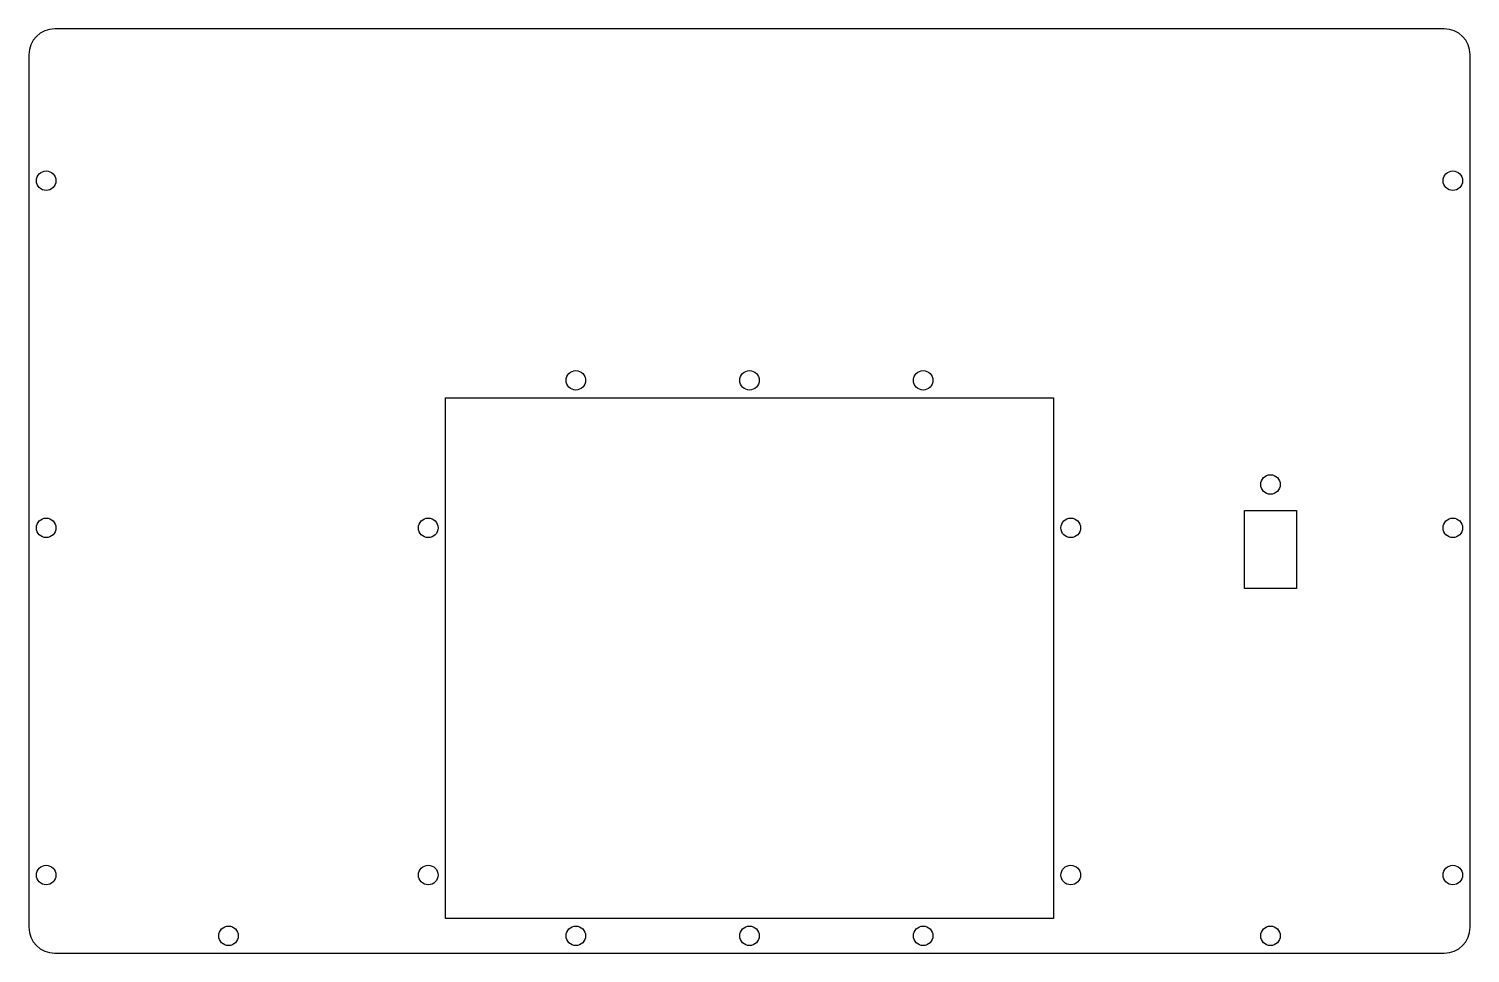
# Model space of a CAD drawing. Header units: millimetres. Extents: x -166 to 166, y 62 to 275.
import ezdxf

# ---------------------------------------------------------------- set-up
doc = ezdxf.new("R2010")
doc.units = ezdxf.units.MM
doc.layers.add('CUT', color=7, linetype='Continuous')

msp = doc.modelspace()

# ---------------------------------------------------------------- linework, layer by layer
at = {"layer": 'CUT'}
for p, q in [((160, 275, 0.5), (-160, 275, 0.5)), ((-166, 269, 0.5), (-166, 68, 0.5)), ((166, 68, 0.5), (166, 269, 0.5)), ((-70, 70, 0.5), (-70, 190, 0.5)), ((-70, 190, 0.5), (70, 190, 0.5)), ((70, 190, 0.5), (70, 70, 0.5)), ((114, 146, 0.5), (114, 164, 0.5)), ((114, 164, 0.5), (126, 164, 0.5)), ((126, 164, 0.5), (126, 146, 0.5)), ((126, 146, 0.5), (114, 146, 0.5)), ((70, 70, 0.5), (-70, 70, 0.5)), ((-160, 62, 0.5), (160, 62, 0.5))]:
    msp.add_line(p, q, dxfattribs=at)
for centre in [(-162, 240, 0.5), (162, 240, 0.5), (-40, 194, 0.5), (0, 194, 0.5), (40, 194, 0.5), (120, 170, 0.5), (-162, 160, 0.5), (-74, 160, 0.5), (74, 160, 0.5), (162, 160, 0.5), (-162, 80, 0.5), (-74, 80, 0.5), (74, 80, 0.5), (162, 80, 0.5), (-120, 66, 0.5), (-40, 66, 0.5), (0, 66, 0.5), (40, 66, 0.5), (120, 66, 0.5)]:
    msp.add_circle(centre, 2.25, dxfattribs=at)
for centre, start, end in [((-160, 269, 0.5), 90, 180), ((160, 269, 0.5), 0, 90), ((-160, 68, 0.5), 180, 270), ((160, 68, 0.5), -90, 0)]:
    msp.add_arc(centre, 6, start, end, dxfattribs=at)

doc.saveas('drawing.dxf')
